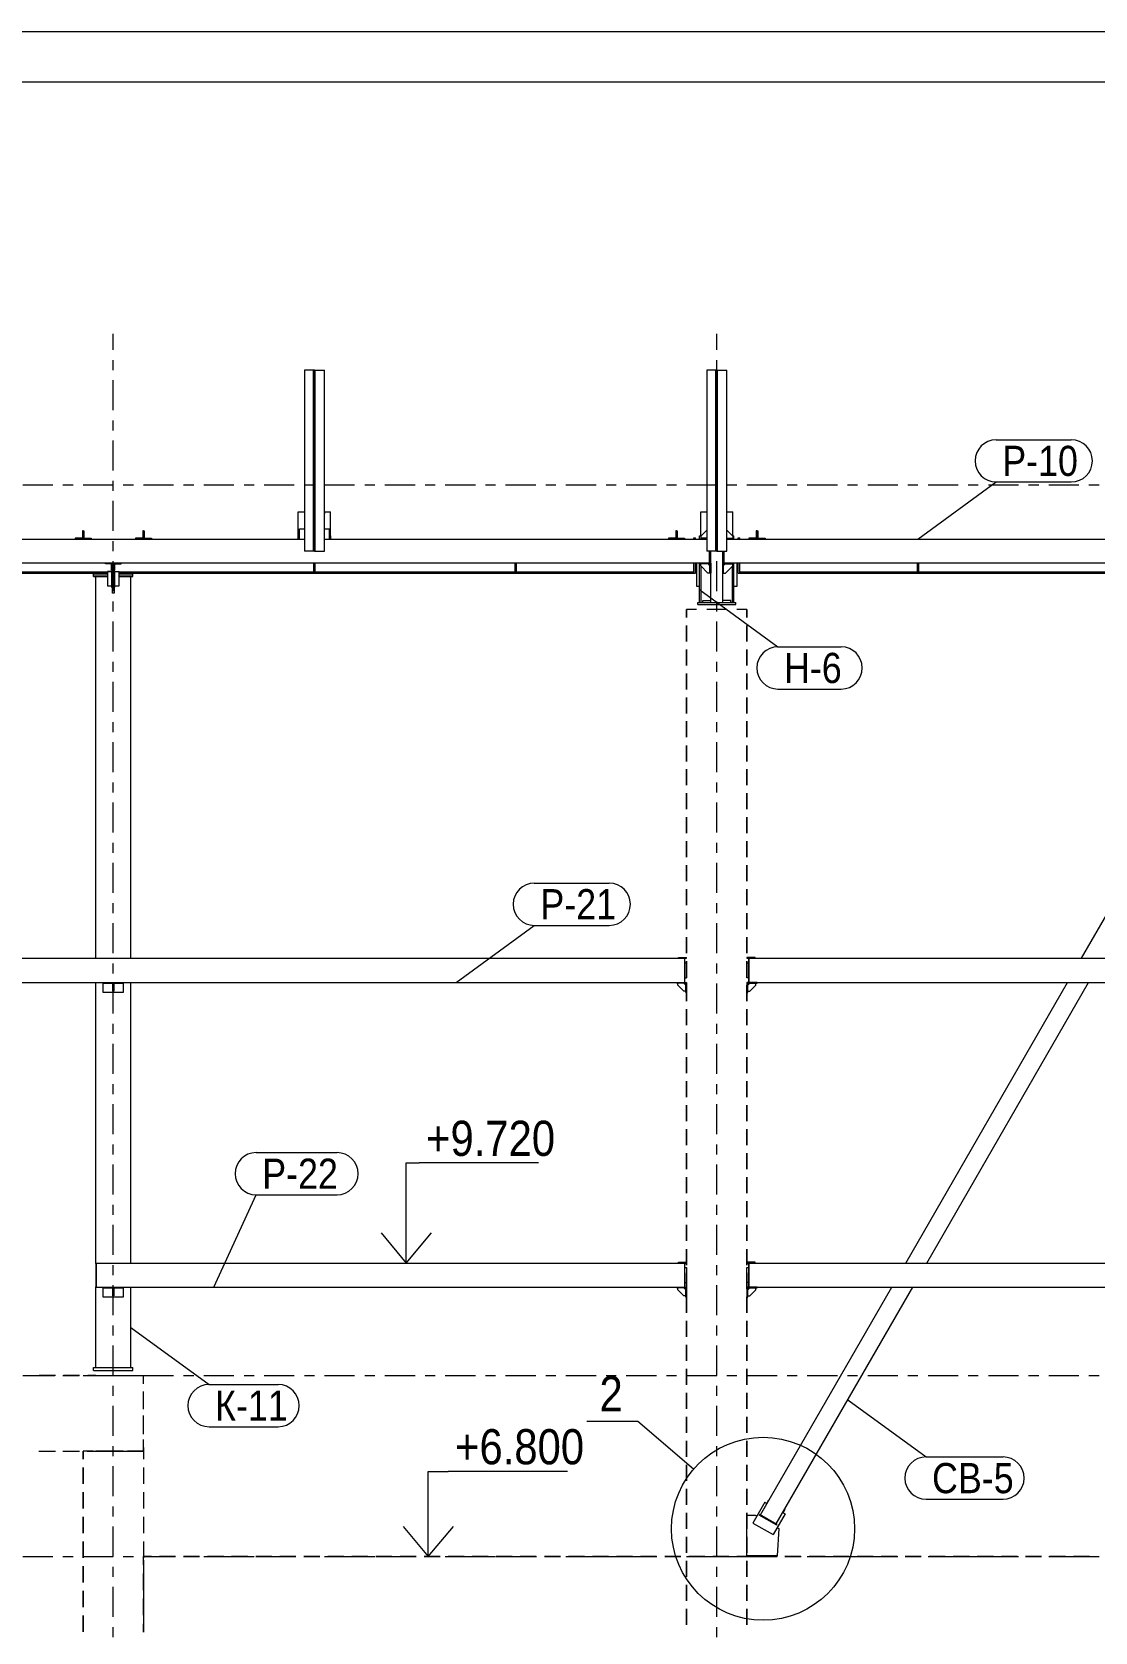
# Model space of a CAD drawing. Header units: millimetres. Extents: x -423 to 766, y -621 to 220.
# Drawn here: x -152.5 to -46.8, y 60.5 to 219.6 of the extents above; entities that cross this region are included whole.
import ezdxf

# ---------------------------------------------------------------- set-up
doc = ezdxf.new("R2010")
doc.units = ezdxf.units.MM
doc.linetypes.add('XKITLINE00', pattern=[0])
doc.linetypes.add('XKITLINE03', pattern=[6, 3, -1, 1, -1])
for name, color, linetype, lineweight in [('DetailSymbol', 3, 'Continuous', 0), ('DrawingSheet', 5, 'Continuous', 0), ('LevelText', 7, 'Continuous', 0), ('Part', 2, 'Continuous', 0), ('PartMark', 3, 'Continuous', 0), ('ReferenceModel', 1, 'Continuous', 0), ('S-GRID', 1, 'Continuous', 0)]:
    doc.layers.add(name, color=color, linetype=linetype, lineweight=lineweight)
doc.styles.add('GOST type A', font='ARIAL.TTF')

msp = doc.modelspace()

# ---------------------------------------------------------------- linework, layer by layer
at = {"layer": 'DetailSymbol', "linetype": 'XKITLINE00', "lineweight": 0}
for p, q in [((-92.25, 81.45), (-97.3, 81.45)), ((-86.7, 76.69), (-92.25, 81.45))]:
    msp.add_line(p, q, dxfattribs=at)
msp.add_circle((-79.79, 70.77), 9.1, dxfattribs=at)
at = {"layer": 'DrawingSheet', "linetype": 'XKITLINE00', "lineweight": 0}
for p, q in [((765.51, 219.62), (-423.49, 219.62)), ((760.51, 214.62), (-403.49, 214.62))]:
    msp.add_line(p, q, dxfattribs=at)
at = {"layer": 'LevelText', "linetype": 'XKITLINE00', "lineweight": 0}
for p, q in [((-115.26, 97.2), (-115.26, 107.15)), ((-115.26, 107.15), (-113.99, 107.15)), ((-102.11, 107.15), (-113.99, 107.15)), ((-117.76, 100.2), (-115.26, 97.2)), ((-115.26, 97.2), (-112.76, 100.2)), ((-113.08, 68), (-113.08, 76.48)), ((-113.08, 76.48), (-111.11, 76.48)), ((-99.23, 76.48), (-111.11, 76.48)), ((-115.58, 71), (-113.08, 68)), ((-113.08, 68), (-110.58, 71))]:
    msp.add_line(p, q, dxfattribs=at)
at = {"layer": 'Part', "linetype": 'XKITLINE00', "lineweight": 0}
for p, q in [((-124.39, 186), (-125.39, 186)), ((-125.39, 186), (-125.39, 168)), ((-124.47, 168), (-124.47, 186)), ((-124.39, 168), (-124.39, 186)), ((-124.39, 186), (-123.39, 186)), ((-124.39, 186), (-124.39, 168)), ((-124.31, 168), (-124.31, 186)), ((-123.39, 168), (-123.39, 186)), ((-84.39, 186), (-85.39, 186)), ((-85.39, 186), (-85.39, 168)), ((-84.47, 168), (-84.47, 186)), ((-84.39, 168), (-84.39, 186)), ((-84.39, 186), (-83.39, 186)), ((-84.39, 186), (-84.39, 168)), ((-84.31, 168), (-84.31, 186)), ((-83.39, 168), (-83.39, 186)), ((-125.99, 169.5), (-125.99, 171.9)), ((-125.99, 171.9), (-125.39, 171.9)), ((-123.39, 171.9), (-122.79, 171.9)), ((-122.79, 169.5), (-122.79, 171.9)), ((-85.99, 169.5), (-85.99, 171.9)), ((-85.99, 171.9), (-85.39, 171.9)), ((-83.39, 171.9), (-82.79, 171.9)), ((-82.79, 169.5), (-82.79, 171.9)), ((-123.39, 171.8), (-123.39, 171.8)), ((-123.39, 171.8), (-123.39, 171.72)), ((-123.39, 171.72), (-123.39, 171.72)), ((-122.79, 169.6), (-122.79, 170.7)), ((-163.39, 169.2), (-125.39, 169.2)), ((-147.46, 169.27), (-148.19, 169.27)), ((-148.19, 169.27), (-148.19, 169.2)), ((-147.39, 170), (-147.46, 170)), ((-147.46, 170), (-147.46, 169.27)), ((-147.39, 169.2), (-147.39, 170)), ((-147.39, 169.2), (-147.39, 170)), ((-147.39, 170), (-147.32, 170)), ((-147.32, 170), (-147.32, 169.27)), ((-147.32, 169.27), (-146.59, 169.27)), ((-146.59, 169.27), (-146.59, 169.2)), ((-141.46, 169.27), (-142.19, 169.27)), ((-142.19, 169.27), (-142.19, 169.2)), ((-141.39, 170), (-141.46, 170)), ((-141.46, 170), (-141.46, 169.27)), ((-141.39, 169.2), (-141.39, 170)), ((-141.39, 170), (-141.32, 170)), ((-141.39, 169.2), (-141.39, 170)), ((-141.32, 170), (-141.32, 169.27)), ((-141.32, 169.27), (-140.59, 169.27)), ((-140.59, 169.27), (-140.59, 169.2)), ((-125.99, 169.5), (-125.89, 169.5)), ((-125.99, 169.2), (-125.99, 169.5)), ((-125.89, 170.2), (-125.39, 170.2)), ((-125.89, 169.2), (-125.89, 170.2)), ((-125.89, 169.2), (-125.39, 169.2)), ((-123.39, 170.2), (-122.89, 170.2)), ((-123.39, 169.2), (-85.39, 169.2)), ((-123.39, 169.2), (-122.89, 169.2)), ((-122.89, 169.2), (-122.89, 170.2)), ((-122.89, 169.5), (-122.79, 169.5)), ((-122.79, 169.5), (-122.79, 169.2)), ((-88.46, 169.27), (-89.19, 169.27)), ((-89.19, 169.27), (-89.19, 169.2)), ((-88.39, 170), (-88.46, 170)), ((-88.46, 170), (-88.46, 169.27)), ((-88.39, 169.2), (-88.39, 170)), ((-88.39, 169.2), (-88.39, 170)), ((-88.39, 170), (-88.32, 170)), ((-88.32, 170), (-88.32, 169.27)), ((-88.32, 169.27), (-87.59, 169.27)), ((-87.59, 169.27), (-87.59, 169.2)), ((-86.67, 169.3), (-86.51, 169.3)), ((-86.67, 169.2), (-86.67, 169.3)), ((-86.51, 169.2), (-86.51, 169.3)), ((-86.1, 169.5), (-85.97, 169.5)), ((-86.1, 169.2), (-86.1, 169.5)), ((-85.39, 170.08), (-85.99, 169.48)), ((-85.99, 169.48), (-85.99, 169.28)), ((-85.39, 169.28), (-85.99, 169.28)), ((-85.99, 169.28), (-85.99, 169.2)), ((-85.99, 169.2), (-85.39, 169.2)), ((-83.39, 170.08), (-82.79, 169.48)), ((-83.39, 169.28), (-82.79, 169.28)), ((-83.39, 169.2), (-45.39, 169.2)), ((-82.79, 169.2), (-83.39, 169.2)), ((-82.81, 169.5), (-82.68, 169.5)), ((-82.79, 169.48), (-82.79, 169.28)), ((-82.79, 169.28), (-82.79, 169.2)), ((-82.68, 169.2), (-82.68, 169.5)), ((-82.27, 169.2), (-82.27, 169.3)), ((-82.27, 169.3), (-82.11, 169.3)), ((-82.11, 169.2), (-82.11, 169.3)), ((-80.46, 169.27), (-81.19, 169.27)), ((-81.19, 169.27), (-81.19, 169.2)), ((-80.39, 170), (-80.46, 170)), ((-80.46, 170), (-80.46, 169.27)), ((-80.39, 169.2), (-80.39, 170)), ((-80.39, 169.2), (-80.39, 170)), ((-80.39, 170), (-80.32, 170)), ((-80.32, 170), (-80.32, 169.27)), ((-80.32, 169.27), (-79.59, 169.27)), ((-79.59, 169.27), (-79.59, 169.2)), ((-124.39, 168), (-125.39, 168)), ((-124.39, 168), (-123.39, 168)), ((-84.39, 168), (-85.39, 168)), ((-85.13, 166.8), (-85.13, 168)), ((-85.09, 168), (-85.09, 166.85)), ((-84.99, 162.9), (-84.99, 168)), ((-84.39, 168), (-83.39, 168)), ((-83.79, 162.9), (-83.79, 168)), ((-83.69, 168), (-83.69, 166.85)), ((-83.65, 166.8), (-83.65, 168)), ((-85.13, 166.8), (-203.65, 166.8)), ((-202.11, 165.94), (-144.97, 165.94)), ((-202.11, 165.8), (-146.34, 165.8)), ((-146.34, 165.64), (-146.34, 165.8)), ((-146.34, 165.8), (-144.97, 165.8)), ((-146.34, 165.64), (-144.97, 165.64)), ((-146.34, 165.48), (-146.34, 165.64)), ((-146.34, 165.64), (-144.97, 165.64)), ((-146.34, 165.48), (-144.97, 165.48)), ((-146.13, 127.5), (-146.13, 165.48)), ((-145.17, 166.72), (-145.17, 166.8)), ((-145.17, 166.8), (-144.47, 166.8)), ((-144.55, 166.72), (-145.17, 166.72)), ((-144.47, 165.98), (-144.97, 165.98)), ((-144.97, 165.98), (-144.97, 164.53)), ((-144.97, 165.96), (-144.55, 165.96)), ((-144.55, 166.1), (-144.55, 166.72)), ((-144.47, 166.1), (-144.55, 166.1)), ((-144.55, 165.96), (-144.55, 164.4)), ((-144.55, 165.83), (-144.47, 165.83)), ((-144.47, 166.8), (-144.47, 166.1)), ((-144.31, 166.8), (-144.47, 166.8)), ((-144.47, 166.8), (-144.47, 165.48)), ((-144.31, 165.48), (-144.47, 165.48)), ((-144.47, 164.8), (-144.47, 165.48)), ((-144.31, 166.8), (-144.31, 166.1)), ((-143.61, 166.8), (-144.31, 166.8)), ((-144.31, 166.8), (-144.31, 165.48)), ((-144.31, 166.1), (-144.23, 166.1)), ((-144.31, 165.98), (-143.81, 165.98)), ((-144.31, 165.83), (-144.23, 165.83)), ((-144.31, 164.8), (-144.31, 165.48)), ((-144.23, 166.1), (-144.23, 166.72)), ((-144.23, 166.72), (-143.61, 166.72)), ((-144.23, 164.4), (-144.23, 165.96)), ((-144.23, 165.96), (-143.81, 165.96)), ((-143.81, 164.53), (-143.81, 165.98)), ((-143.81, 165.94), (-86.67, 165.94)), ((-143.81, 165.8), (-142.44, 165.8)), ((-143.81, 165.64), (-142.44, 165.64)), ((-143.81, 165.64), (-142.44, 165.64)), ((-143.81, 165.48), (-142.44, 165.48)), ((-143.61, 166.72), (-143.61, 166.8)), ((-142.65, 127.5), (-142.65, 165.48)), ((-142.44, 165.8), (-86.67, 165.8)), ((-142.44, 165.64), (-142.44, 165.8)), ((-142.44, 165.48), (-142.44, 165.64)), ((-124.47, 166.8), (-124.47, 165.95)), ((-124.47, 165.95), (-124.31, 165.95)), ((-124.31, 165.95), (-124.31, 166.8)), ((-104.47, 166.8), (-104.47, 165.95)), ((-104.47, 165.95), (-104.31, 165.95)), ((-104.31, 165.95), (-104.31, 166.8)), ((-86.67, 165.94), (-86.67, 166.8)), ((-86.67, 165.8), (-86.67, 165.94)), ((-86.67, 165.8), (-86.51, 165.8)), ((-86.51, 165.8), (-86.51, 166.8)), ((-86.4, 166.8), (-86.4, 164.5)), ((-86.1, 162.9), (-86.1, 166.8)), ((-85.99, 166.72), (-85.99, 166.8)), ((-85.99, 166.8), (-84.99, 166.8)), ((-85.07, 166.72), (-85.99, 166.72)), ((-85.99, 166.52), (-85.99, 166.72)), ((-85.27, 165.8), (-85.99, 166.52)), ((-85.95, 162.9), (-85.95, 166.48)), ((-85.07, 165.8), (-85.27, 165.8)), ((-85.07, 166.57), (-85.22, 166.72)), ((-85.09, 166.85), (-85.13, 166.85)), ((-85.07, 165.8), (-85.07, 166.72)), ((-84.99, 165.8), (-85.07, 165.8)), ((-84.99, 166.8), (-84.99, 165.8)), ((-83.79, 166.8), (-83.79, 165.8)), ((-82.79, 166.8), (-83.79, 166.8)), ((-83.79, 165.8), (-83.71, 165.8)), ((-83.71, 165.8), (-83.71, 166.72)), ((-83.71, 166.72), (-82.79, 166.72)), ((-83.71, 166.57), (-83.56, 166.72)), ((-83.71, 165.8), (-83.51, 165.8)), ((-83.69, 166.85), (-83.65, 166.85)), ((34.87, 166.8), (-83.65, 166.8)), ((-83.51, 165.8), (-82.79, 166.52)), ((-82.83, 162.9), (-82.83, 166.48)), ((-82.79, 166.72), (-82.79, 166.8)), ((-82.79, 166.52), (-82.79, 166.72)), ((-82.68, 162.9), (-82.68, 166.8)), ((-82.38, 164.5), (-82.38, 166.8)), ((-82.27, 165.8), (-82.27, 166.8)), ((-82.27, 165.8), (-82.11, 165.8)), ((-82.11, 165.94), (-82.11, 166.8)), ((-82.11, 165.94), (-24.97, 165.94)), ((-82.11, 165.8), (-82.11, 165.94)), ((-82.11, 165.8), (-26.34, 165.8)), ((-64.47, 166.8), (-64.47, 165.95)), ((-64.47, 165.95), (-64.31, 165.95)), ((-64.31, 165.95), (-64.31, 166.8)), ((-144.97, 164.53), (-144.55, 164.53)), ((-144.55, 164.4), (-144.47, 164.4)), ((-144.47, 165.03), (-144.31, 165.03)), ((-144.47, 163.83), (-144.47, 164.8)), ((-144.47, 164.73), (-144.31, 164.73)), ((-144.31, 164.8), (-144.31, 163.83)), ((-144.31, 164.4), (-144.23, 164.4)), ((-144.23, 164.53), (-143.81, 164.53)), ((-86.4, 164.5), (-86.1, 164.5)), ((-82.68, 164.5), (-82.38, 164.5)), ((-144.31, 163.83), (-144.47, 163.83)), ((-86.29, 162.7), (-86.29, 162.9)), ((-86.29, 162.9), (-82.49, 162.9)), ((-86.29, 162.7), (-82.49, 162.7)), ((-85.79, 162.9), (-85.79, 163.1)), ((-85.79, 163.1), (-84.99, 163.1)), ((-84.99, 162.9), (-83.79, 162.9)), ((-82.99, 163.1), (-83.79, 163.1)), ((-82.99, 162.9), (-82.99, 163.1)), ((-82.49, 162.7), (-82.49, 162.9)), ((-48.13, 127.5), (-27.35, 163.54)), ((-201.19, 127.5), (-87.59, 127.5)), ((-88.19, 127.5), (-88.19, 127.58)), ((-88.19, 127.58), (-87.39, 127.58)), ((-87.59, 127.5), (-87.59, 125.1)), ((-87.59, 127.5), (-87.39, 127.5)), ((-87.55, 127.46), (-87.59, 127.46)), ((-87.55, 125.14), (-87.55, 127.46)), ((-87.39, 127.5), (-87.39, 127.58)), ((-80.59, 127.58), (-81.39, 127.58)), ((-81.39, 127.58), (-81.39, 127.5)), ((-81.39, 127.5), (-81.19, 127.5)), ((-81.23, 127.46), (-81.23, 125.14)), ((-81.23, 127.46), (-81.19, 127.46)), ((-81.19, 127.5), (-81.19, 125.1)), ((-81.19, 127.5), (32.41, 127.5)), ((-80.59, 127.5), (-80.59, 127.58)), ((-87.55, 127.05), (-87.39, 127.05)), ((-87.39, 127.05), (-87.39, 125.55)), ((-81.39, 127.05), (-81.23, 127.05)), ((-81.39, 125.55), (-81.39, 127.05)), ((-201.19, 125.1), (-87.59, 125.1)), ((-146.13, 97.16), (-146.13, 125.1)), ((-145.39, 124.1), (-145.39, 125.1)), ((-145.39, 125.02), (-143.39, 125.02)), ((-144.44, 124.22), (-144.44, 125.02)), ((-144.44, 124.82), (-144.34, 124.82)), ((-144.34, 124.22), (-144.44, 124.22)), ((-144.34, 125.02), (-144.34, 124.22)), ((-143.39, 125.1), (-143.39, 124.1)), ((-142.65, 97.2), (-142.65, 125.1)), ((-88.39, 125.02), (-88.39, 125.1)), ((-88.39, 125.1), (-87.39, 125.1)), ((-87.47, 125.02), (-88.39, 125.02)), ((-88.27, 124.82), (-88.27, 125.02)), ((-87.67, 124.22), (-88.27, 124.82)), ((-87.47, 124.82), (-87.67, 125.02)), ((-87.47, 124.22), (-87.67, 124.22)), ((-87.59, 125.14), (-87.55, 125.14)), ((-87.55, 125.55), (-87.39, 125.55)), ((-87.47, 124.1), (-87.47, 125.02)), ((-87.39, 125.1), (-87.39, 124.1)), ((-81.23, 125.55), (-81.39, 125.55)), ((-81.39, 125.1), (-81.39, 124.1)), ((-80.39, 125.1), (-81.39, 125.1)), ((-81.31, 124.82), (-81.11, 125.02)), ((-81.31, 124.1), (-81.31, 125.02)), ((-81.31, 125.02), (-80.39, 125.02)), ((-81.31, 124.22), (-81.11, 124.22)), ((-81.23, 125.14), (-81.19, 125.14)), ((-81.19, 125.1), (32.41, 125.1)), ((-81.11, 124.22), (-80.51, 124.82)), ((-80.51, 124.82), (-80.51, 125.02)), ((-80.39, 125.02), (-80.39, 125.1)), ((-65.59, 97.2), (-49.51, 125.1)), ((-63.51, 97.2), (-47.43, 125.1)), ((-143.39, 124.1), (-145.39, 124.1)), ((-87.39, 124.1), (-87.47, 124.1)), ((-81.39, 124.1), (-81.31, 124.1)), ((-146.13, 97.16), (-146.13, 94.84)), ((-146.13, 97.16), (-146.09, 97.16)), ((-146.09, 97.2), (-146.09, 94.8)), ((-146.09, 97.2), (-87.59, 97.2)), ((-88.19, 97.2), (-88.19, 97.28)), ((-88.19, 97.28), (-87.39, 97.28)), ((-87.59, 97.2), (-87.59, 94.8)), ((-87.59, 97.2), (-87.39, 97.2)), ((-87.55, 97.16), (-87.59, 97.16)), ((-87.55, 94.84), (-87.55, 97.16)), ((-87.39, 97.2), (-87.39, 97.28)), ((-80.59, 97.28), (-81.39, 97.28)), ((-81.39, 97.28), (-81.39, 97.2)), ((-81.39, 97.2), (-81.19, 97.2)), ((-81.23, 97.16), (-81.23, 94.84)), ((-81.23, 97.16), (-81.19, 97.16)), ((-81.19, 97.2), (-81.19, 94.8)), ((-81.19, 97.2), (32.41, 97.2)), ((-80.59, 97.2), (-80.59, 97.28)), ((-87.55, 96.75), (-87.39, 96.75)), ((-87.39, 96.75), (-87.39, 95.25)), ((-81.39, 96.75), (-81.23, 96.75)), ((-81.39, 95.25), (-81.39, 96.75)), ((-146.13, 86.8), (-146.13, 94.84)), ((-146.13, 94.84), (-146.09, 94.84)), ((-146.09, 94.8), (-87.59, 94.8)), ((-145.39, 93.8), (-145.39, 94.8)), ((-145.39, 94.72), (-143.39, 94.72)), ((-144.44, 93.92), (-144.44, 94.72)), ((-144.44, 94.52), (-144.34, 94.52)), ((-144.34, 93.92), (-144.44, 93.92)), ((-144.34, 94.72), (-144.34, 93.92)), ((-143.39, 94.8), (-143.39, 93.8)), ((-142.65, 86.8), (-142.65, 94.8)), ((-88.39, 94.72), (-88.39, 94.8)), ((-88.39, 94.8), (-87.39, 94.8)), ((-87.47, 94.72), (-88.39, 94.72)), ((-88.27, 94.52), (-88.27, 94.72)), ((-87.67, 93.92), (-88.27, 94.52)), ((-87.47, 94.52), (-87.67, 94.72)), ((-87.47, 93.92), (-87.67, 93.92)), ((-87.59, 94.84), (-87.55, 94.84)), ((-87.55, 95.25), (-87.39, 95.25)), ((-87.47, 93.8), (-87.47, 94.72)), ((-87.39, 94.8), (-87.39, 93.8)), ((-81.23, 95.25), (-81.39, 95.25)), ((-81.39, 94.8), (-81.39, 93.8)), ((-80.39, 94.8), (-81.39, 94.8)), ((-81.31, 94.52), (-81.11, 94.72)), ((-81.31, 93.8), (-81.31, 94.72)), ((-81.31, 94.72), (-80.39, 94.72)), ((-81.31, 93.92), (-81.11, 93.92)), ((-81.23, 94.84), (-81.19, 94.84)), ((-81.19, 94.8), (32.41, 94.8)), ((-81.11, 93.92), (-80.51, 94.52)), ((-80.51, 94.52), (-80.51, 94.72)), ((-80.39, 94.72), (-80.39, 94.8)), ((-80.03, 72.15), (-66.98, 94.8)), ((-78.47, 71.26), (-64.9, 94.8)), ((-143.39, 93.8), (-145.39, 93.8)), ((-87.39, 93.8), (-87.47, 93.8)), ((-81.39, 93.8), (-81.31, 93.8)), ((-146.34, 86.5), (-146.34, 86.8)), ((-146.34, 86.8), (-142.44, 86.8)), ((-146.34, 86.5), (-142.44, 86.5)), ((-142.44, 86.5), (-142.44, 86.8)), ((-79.6, 73.41), (-80.79, 71.34)), ((-79.6, 73.41), (-79.42, 73.3)), ((-79.42, 73.3), (-79.22, 73.65)), ((-79.38, 73.28), (-79.42, 73.3)), ((-79.22, 73.65), (-79.18, 73.63)), ((-81.39, 72.14), (-80.56, 72.14)), ((-81.39, 68.08), (-81.39, 72.14)), ((-80.56, 72.14), (-80.39, 72.04)), ((-80.16, 72.14), (-80.12, 72.2)), ((-78.42, 71.14), (-80.16, 72.14)), ((-78.38, 71.21), (-80.12, 72.2)), ((-77.6, 72.26), (-78.79, 70.19)), ((-77.82, 72.38), (-77.79, 72.36)), ((-77.79, 72.36), (-77.59, 72.71)), ((-77.79, 72.36), (-77.6, 72.26)), ((-77.59, 72.71), (-77.62, 72.73)), ((-80.79, 71.34), (-78.79, 70.19)), ((-78.42, 71.14), (-78.38, 71.21)), ((-78.39, 70.89), (-78.22, 70.79)), ((-78.22, 70.79), (-78.39, 68.08)), ((-81.39, 68), (-81.39, 68.08)), ((-78.39, 68.08), (-81.39, 68.08)), ((-78.39, 68), (-81.39, 68)), ((-78.39, 68), (-78.39, 68.08))]:
    msp.add_line(p, q, dxfattribs=at)
at = {"layer": 'PartMark', "linetype": 'XKITLINE00', "lineweight": 0}
for p, q in [((-56.61, 179.07), (-49.15, 179.07)), ((-64.39, 169.2), (-56.61, 174.87)), ((-56.61, 174.87), (-49.15, 174.87)), ((-86.09, 164.16), (-78.31, 158.48)), ((-78.31, 158.48), (-72.03, 158.48)), ((-78.31, 154.28), (-72.03, 154.28)), ((-102.53, 134.98), (-95.08, 134.98)), ((-110.31, 125.1), (-102.53, 130.78)), ((-102.53, 130.78), (-95.08, 130.78)), ((-130.18, 108.18), (-122.14, 108.18)), ((-134.38, 94.8), (-130.18, 103.98)), ((-130.18, 103.98), (-122.14, 103.98)), ((-142.65, 90.8), (-134.87, 85.12)), ((-134.87, 85.12), (-128, 85.12)), ((-71.36, 83.59), (-63.59, 77.91)), ((-134.87, 80.92), (-128, 80.92)), ((-63.59, 77.91), (-55.93, 77.91)), ((-63.59, 73.71), (-55.93, 73.71))]:
    msp.add_line(p, q, dxfattribs=at)
for centre, start, end in [((-56.61, 176.97), 90, 270), ((-49.15, 176.97), 270, 90), ((-78.31, 156.38), 90, 270), ((-72.03, 156.38), 270, 90), ((-102.53, 132.88), 90, 270), ((-95.08, 132.88), 270, 90), ((-130.18, 106.08), 90, 270), ((-122.14, 106.08), 270, 90), ((-134.87, 83.02), 90, 270), ((-128, 83.02), 270, 90), ((-63.59, 75.81), 90, 270), ((-55.93, 75.81), 270, 90)]:
    msp.add_arc(centre, 2.1, start, end, dxfattribs=at)
at = {"layer": 'ReferenceModel', "linetype": 'XKITLINE00', "lineweight": 0}
for p, q in [((-86.39, 162.2), (-87.39, 162.2)), ((-86.39, 162.2), (-87.39, 162.2)), ((-87.39, 162.2), (-87.39, 161.4)), ((-87.39, 161.4), (-87.39, 162.2)), ((-86.39, 162.2), (-87.39, 162.2)), ((-87.39, 162.2), (-87.39, 161.4)), ((-83.39, 162.2), (-85.39, 162.2)), ((-83.39, 162.2), (-85.39, 162.2)), ((-83.39, 162.2), (-85.39, 162.2)), ((-81.39, 162.2), (-82.39, 162.2)), ((-81.39, 162.2), (-82.39, 162.2)), ((-81.39, 162.2), (-82.39, 162.2)), ((-81.39, 162.2), (-81.39, 161.4)), ((-81.39, 161.4), (-81.39, 162.2)), ((-81.39, 162.2), (-81.39, 161.4)), ((-87.39, 160.61), (-87.39, 159.02)), ((-87.39, 159.02), (-87.39, 160.61)), ((-87.39, 160.61), (-87.39, 159.02)), ((-81.39, 160.61), (-81.39, 159.02)), ((-81.39, 159.02), (-81.39, 160.61)), ((-81.39, 160.61), (-81.39, 159.02)), ((-87.39, 158.22), (-87.39, 156.63)), ((-87.39, 156.63), (-87.39, 158.22)), ((-87.39, 158.22), (-87.39, 156.63)), ((-81.39, 158.22), (-81.39, 156.63)), ((-81.39, 156.63), (-81.39, 158.22)), ((-81.39, 158.22), (-81.39, 156.63)), ((-87.39, 155.84), (-87.39, 154.25)), ((-87.39, 154.25), (-87.39, 155.84)), ((-87.39, 155.84), (-87.39, 154.25)), ((-81.39, 155.84), (-81.39, 154.25)), ((-81.39, 154.25), (-81.39, 155.84)), ((-81.39, 155.84), (-81.39, 154.25)), ((-87.39, 153.45), (-87.39, 151.86)), ((-87.39, 151.86), (-87.39, 153.45)), ((-87.39, 153.45), (-87.39, 151.86)), ((-81.39, 153.45), (-81.39, 151.86)), ((-81.39, 151.86), (-81.39, 153.45)), ((-81.39, 153.45), (-81.39, 151.86)), ((-87.39, 151.07), (-87.39, 149.48)), ((-87.39, 149.48), (-87.39, 151.07)), ((-87.39, 151.07), (-87.39, 149.48)), ((-81.39, 151.07), (-81.39, 149.48)), ((-81.39, 149.48), (-81.39, 151.07)), ((-81.39, 151.07), (-81.39, 149.48)), ((-87.39, 148.68), (-87.39, 147.09)), ((-87.39, 147.09), (-87.39, 148.68)), ((-87.39, 148.68), (-87.39, 147.09)), ((-81.39, 148.68), (-81.39, 147.09)), ((-81.39, 147.09), (-81.39, 148.68)), ((-81.39, 148.68), (-81.39, 147.09)), ((-87.39, 146.3), (-87.39, 144.71)), ((-87.39, 144.71), (-87.39, 146.3)), ((-87.39, 146.3), (-87.39, 144.71)), ((-81.39, 146.3), (-81.39, 144.71)), ((-81.39, 144.71), (-81.39, 146.3)), ((-81.39, 146.3), (-81.39, 144.71)), ((-87.39, 143.91), (-87.39, 142.32)), ((-87.39, 142.32), (-87.39, 143.91)), ((-87.39, 143.91), (-87.39, 142.32)), ((-81.39, 143.91), (-81.39, 142.32)), ((-81.39, 142.32), (-81.39, 143.91)), ((-81.39, 143.91), (-81.39, 142.32)), ((-87.39, 141.53), (-87.39, 139.94)), ((-87.39, 139.94), (-87.39, 141.53)), ((-87.39, 141.53), (-87.39, 139.94)), ((-81.39, 141.53), (-81.39, 139.94)), ((-81.39, 139.94), (-81.39, 141.53)), ((-81.39, 141.53), (-81.39, 139.94)), ((-87.39, 139.14), (-87.39, 137.55)), ((-87.39, 137.55), (-87.39, 139.14)), ((-87.39, 139.14), (-87.39, 137.55)), ((-81.39, 139.14), (-81.39, 137.55)), ((-81.39, 137.55), (-81.39, 139.14)), ((-81.39, 139.14), (-81.39, 137.55)), ((-87.39, 136.76), (-87.39, 135.17)), ((-87.39, 135.17), (-87.39, 136.76)), ((-87.39, 136.76), (-87.39, 135.17)), ((-81.39, 136.76), (-81.39, 135.17)), ((-81.39, 135.17), (-81.39, 136.76)), ((-81.39, 136.76), (-81.39, 135.17)), ((-87.39, 134.37), (-87.39, 132.78)), ((-87.39, 132.78), (-87.39, 134.37)), ((-87.39, 134.37), (-87.39, 132.78)), ((-81.39, 134.37), (-81.39, 132.78)), ((-81.39, 132.78), (-81.39, 134.37)), ((-81.39, 134.37), (-81.39, 132.78)), ((-87.39, 131.99), (-87.39, 130.4)), ((-87.39, 130.4), (-87.39, 131.99)), ((-87.39, 131.99), (-87.39, 130.4)), ((-81.39, 131.99), (-81.39, 130.4)), ((-81.39, 130.4), (-81.39, 131.99)), ((-81.39, 131.99), (-81.39, 130.4)), ((-87.39, 129.6), (-87.39, 128.01)), ((-87.39, 128.01), (-87.39, 129.6)), ((-87.39, 129.6), (-87.39, 128.01)), ((-81.39, 129.6), (-81.39, 128.01)), ((-81.39, 128.01), (-81.39, 129.6)), ((-81.39, 129.6), (-81.39, 128.01)), ((-87.39, 127.22), (-87.39, 125.63)), ((-87.39, 125.63), (-87.39, 127.22)), ((-87.39, 127.22), (-87.39, 125.63)), ((-81.39, 127.22), (-81.39, 125.63)), ((-81.39, 125.63), (-81.39, 127.22)), ((-81.39, 127.22), (-81.39, 125.63)), ((-87.39, 124.83), (-87.39, 123.24)), ((-87.39, 123.24), (-87.39, 124.83)), ((-87.39, 124.83), (-87.39, 123.24)), ((-81.39, 124.83), (-81.39, 123.24)), ((-81.39, 123.24), (-81.39, 124.83)), ((-81.39, 124.83), (-81.39, 123.24)), ((-87.39, 122.45), (-87.39, 120.85)), ((-87.39, 120.85), (-87.39, 122.45)), ((-87.39, 122.45), (-87.39, 120.85)), ((-81.39, 122.45), (-81.39, 120.85)), ((-81.39, 120.85), (-81.39, 122.45)), ((-81.39, 122.45), (-81.39, 120.85)), ((-87.39, 120.06), (-87.39, 118.47)), ((-87.39, 118.47), (-87.39, 120.06)), ((-87.39, 120.06), (-87.39, 118.47)), ((-81.39, 120.06), (-81.39, 118.47)), ((-81.39, 118.47), (-81.39, 120.06)), ((-81.39, 120.06), (-81.39, 118.47)), ((-87.39, 117.67), (-87.39, 116.08)), ((-87.39, 116.08), (-87.39, 117.67)), ((-87.39, 117.67), (-87.39, 116.08)), ((-81.39, 117.67), (-81.39, 116.08)), ((-81.39, 116.08), (-81.39, 117.67)), ((-81.39, 117.67), (-81.39, 116.08)), ((-87.39, 115.29), (-87.39, 113.7)), ((-87.39, 113.7), (-87.39, 115.29)), ((-87.39, 115.29), (-87.39, 113.7)), ((-81.39, 115.29), (-81.39, 113.7)), ((-81.39, 113.7), (-81.39, 115.29)), ((-81.39, 115.29), (-81.39, 113.7)), ((-87.39, 112.9), (-87.39, 111.31)), ((-87.39, 111.31), (-87.39, 112.9)), ((-87.39, 112.9), (-87.39, 111.31)), ((-81.39, 112.9), (-81.39, 111.31)), ((-81.39, 111.31), (-81.39, 112.9)), ((-81.39, 112.9), (-81.39, 111.31)), ((-87.39, 110.52), (-87.39, 108.93)), ((-87.39, 108.93), (-87.39, 110.52)), ((-87.39, 110.52), (-87.39, 108.93)), ((-81.39, 110.52), (-81.39, 108.93)), ((-81.39, 108.93), (-81.39, 110.52)), ((-81.39, 110.52), (-81.39, 108.93)), ((-87.39, 108.13), (-87.39, 106.54)), ((-87.39, 106.54), (-87.39, 108.13)), ((-87.39, 108.13), (-87.39, 106.54)), ((-81.39, 108.13), (-81.39, 106.54)), ((-81.39, 106.54), (-81.39, 108.13)), ((-81.39, 108.13), (-81.39, 106.54)), ((-87.39, 105.75), (-87.39, 104.16)), ((-87.39, 104.16), (-87.39, 105.75)), ((-87.39, 105.75), (-87.39, 104.16)), ((-81.39, 105.75), (-81.39, 104.16)), ((-81.39, 104.16), (-81.39, 105.75)), ((-81.39, 105.75), (-81.39, 104.16)), ((-87.39, 103.36), (-87.39, 101.77)), ((-87.39, 101.77), (-87.39, 103.36)), ((-87.39, 103.36), (-87.39, 101.77)), ((-81.39, 103.36), (-81.39, 101.77)), ((-81.39, 101.77), (-81.39, 103.36)), ((-81.39, 103.36), (-81.39, 101.77)), ((-87.39, 100.98), (-87.39, 99.39)), ((-87.39, 99.39), (-87.39, 100.98)), ((-87.39, 100.98), (-87.39, 99.39)), ((-81.39, 100.98), (-81.39, 99.39)), ((-81.39, 99.39), (-81.39, 100.98)), ((-81.39, 100.98), (-81.39, 99.39)), ((-87.39, 98.59), (-87.39, 97)), ((-87.39, 97), (-87.39, 98.59)), ((-87.39, 98.59), (-87.39, 97)), ((-81.39, 98.59), (-81.39, 97)), ((-81.39, 97), (-81.39, 98.59)), ((-81.39, 98.59), (-81.39, 97)), ((-87.39, 96.21), (-87.39, 94.62)), ((-87.39, 94.62), (-87.39, 96.21)), ((-87.39, 96.21), (-87.39, 94.62)), ((-81.39, 96.21), (-81.39, 94.62)), ((-81.39, 94.62), (-81.39, 96.21)), ((-81.39, 96.21), (-81.39, 94.62)), ((-87.39, 93.82), (-87.39, 92.23)), ((-87.39, 92.23), (-87.39, 93.82)), ((-87.39, 93.82), (-87.39, 92.23)), ((-81.39, 93.82), (-81.39, 92.23)), ((-81.39, 92.23), (-81.39, 93.82)), ((-81.39, 93.82), (-81.39, 92.23)), ((-87.39, 91.44), (-87.39, 89.85)), ((-87.39, 89.85), (-87.39, 91.44)), ((-87.39, 91.44), (-87.39, 89.85)), ((-81.39, 91.44), (-81.39, 89.85)), ((-81.39, 89.85), (-81.39, 91.44)), ((-81.39, 91.44), (-81.39, 89.85)), ((-87.39, 89.05), (-87.39, 87.46)), ((-87.39, 87.46), (-87.39, 89.05)), ((-87.39, 89.05), (-87.39, 87.46)), ((-81.39, 89.05), (-81.39, 87.46)), ((-81.39, 87.46), (-81.39, 89.05)), ((-81.39, 89.05), (-81.39, 87.46)), ((-151.79, 86), (-150.19, 86)), ((-150.14, 86), (-151.74, 86)), ((-149.39, 86), (-147.79, 86)), ((-147.73, 86), (-149.34, 86)), ((-146.99, 86), (-145.39, 86)), ((-146.13, 86), (-146.93, 86)), ((-146.13, 86), (-144.55, 86)), ((-146.13, 86), (-144.55, 86)), ((-144.59, 86), (-142.99, 86)), ((-142.97, 86), (-141.39, 86)), ((-142.97, 86), (-141.39, 86)), ((-142.19, 86), (-141.39, 86)), ((-141.39, 85.17), (-141.39, 86)), ((-141.39, 85.21), (-141.39, 86)), ((-87.39, 86.67), (-87.39, 85.08)), ((-87.39, 85.08), (-87.39, 86.67)), ((-87.39, 86.67), (-87.39, 85.08)), ((-81.39, 86.67), (-81.39, 85.08)), ((-81.39, 85.08), (-81.39, 86.67)), ((-81.39, 86.67), (-81.39, 85.08)), ((-141.39, 82.82), (-141.39, 84.41)), ((-141.39, 82.67), (-141.39, 84.33)), ((-87.39, 84.28), (-87.39, 82.69)), ((-87.39, 82.69), (-87.39, 84.28)), ((-87.39, 84.28), (-87.39, 82.69)), ((-81.39, 84.28), (-81.39, 82.69)), ((-81.39, 82.69), (-81.39, 84.28)), ((-81.39, 84.28), (-81.39, 82.69)), ((-141.39, 80.44), (-141.39, 82.03)), ((-141.39, 80.17), (-141.39, 81.83)), ((-87.39, 81.9), (-87.39, 80.3)), ((-87.39, 80.3), (-87.39, 81.9)), ((-87.39, 81.9), (-87.39, 80.3)), ((-81.39, 81.9), (-81.39, 80.3)), ((-81.39, 80.3), (-81.39, 81.9)), ((-81.39, 81.9), (-81.39, 80.3)), ((-141.39, 78.85), (-141.39, 79.64)), ((-151.79, 78.5), (-150.19, 78.5)), ((-151.74, 78.5), (-150.14, 78.5)), ((-149.39, 78.5), (-147.79, 78.5)), ((-149.34, 78.5), (-147.73, 78.5)), ((-146.39, 78.5), (-147.39, 78.5)), ((-146.39, 78.5), (-147.39, 78.5)), ((-147.39, 78.5), (-147.39, 77.68)), ((-147.39, 78.5), (-147.39, 77.68)), ((-146.39, 78.5), (-147.39, 78.5)), ((-147.39, 77.68), (-147.39, 78.5)), ((-146.99, 78.5), (-145.39, 78.5)), ((-146.93, 78.5), (-146.13, 78.5)), ((-146.13, 78.5), (-144.55, 78.5)), ((-144.55, 78.5), (-146.13, 78.5)), ((-143.39, 78.5), (-145.39, 78.5)), ((-143.39, 78.5), (-145.39, 78.5)), ((-143.39, 78.5), (-145.39, 78.5)), ((-144.59, 78.5), (-142.99, 78.5)), ((-142.97, 78.5), (-141.39, 78.5)), ((-141.39, 78.5), (-142.97, 78.5)), ((-141.39, 78.5), (-142.39, 78.5)), ((-141.39, 78.5), (-142.39, 78.5)), ((-141.39, 78.5), (-142.39, 78.5)), ((-142.19, 78.5), (-141.39, 78.5)), ((-141.39, 78.5), (-141.39, 79.33)), ((-141.39, 78.5), (-141.39, 78.85)), ((-141.39, 78.85), (-141.39, 78.5)), ((-141.39, 78.5), (-141.39, 78.5)), ((-141.39, 78.5), (-141.39, 77.68)), ((-141.39, 78.5), (-141.39, 77.68)), ((-141.39, 78.5), (-141.39, 77.68)), ((-87.39, 79.51), (-87.39, 77.92)), ((-87.39, 77.92), (-87.39, 79.51)), ((-87.39, 79.51), (-87.39, 77.92)), ((-81.39, 79.51), (-81.39, 77.92)), ((-81.39, 77.92), (-81.39, 79.51)), ((-81.39, 79.51), (-81.39, 77.92)), ((-147.39, 76.86), (-147.39, 75.23)), ((-147.39, 76.86), (-147.39, 75.23)), ((-147.39, 75.23), (-147.39, 76.86)), ((-141.39, 76.86), (-141.39, 75.23)), ((-141.39, 76.86), (-141.39, 75.23)), ((-141.39, 76.86), (-141.39, 75.23)), ((-87.39, 77.12), (-87.39, 75.53)), ((-87.39, 75.53), (-87.39, 77.12)), ((-87.39, 77.12), (-87.39, 75.53)), ((-81.39, 77.12), (-81.39, 75.53)), ((-81.39, 75.53), (-81.39, 77.12)), ((-81.39, 77.12), (-81.39, 75.53)), ((-147.39, 74.41), (-147.39, 72.78)), ((-147.39, 74.41), (-147.39, 72.78)), ((-147.39, 72.78), (-147.39, 74.41)), ((-141.39, 74.41), (-141.39, 72.78)), ((-141.39, 74.41), (-141.39, 72.78)), ((-141.39, 74.41), (-141.39, 72.78)), ((-87.39, 74.74), (-87.39, 73.15)), ((-87.39, 73.15), (-87.39, 74.74)), ((-87.39, 74.74), (-87.39, 73.15)), ((-81.39, 74.74), (-81.39, 73.15)), ((-81.39, 73.15), (-81.39, 74.74)), ((-81.39, 74.74), (-81.39, 73.15)), ((-147.39, 71.96), (-147.39, 70.32)), ((-147.39, 71.96), (-147.39, 70.32)), ((-147.39, 70.32), (-147.39, 71.96)), ((-141.39, 71.96), (-141.39, 70.32)), ((-141.39, 71.96), (-141.39, 70.32)), ((-141.39, 71.96), (-141.39, 70.32)), ((-87.39, 72.35), (-87.39, 70.76)), ((-87.39, 70.76), (-87.39, 72.35)), ((-87.39, 72.35), (-87.39, 70.76)), ((-81.39, 72.35), (-81.39, 70.76)), ((-81.39, 70.76), (-81.39, 72.35)), ((-81.39, 72.35), (-81.39, 70.76)), ((-147.39, 69.51), (-147.39, 67.87)), ((-147.39, 69.51), (-147.39, 67.87)), ((-147.39, 67.87), (-147.39, 69.51)), ((-141.39, 69.51), (-141.39, 67.87)), ((-141.39, 69.51), (-141.39, 67.87)), ((-141.39, 69.51), (-141.39, 67.87)), ((-87.39, 69.97), (-87.39, 68.38)), ((-87.39, 68.38), (-87.39, 69.97)), ((-87.39, 69.97), (-87.39, 68.38)), ((-81.39, 69.97), (-81.39, 68.38)), ((-81.39, 68.38), (-81.39, 69.97)), ((-81.39, 69.97), (-81.39, 68.38)), ((-147.39, 67.05), (-147.39, 65.42)), ((-147.39, 67.05), (-147.39, 65.42)), ((-147.39, 65.42), (-147.39, 67.05)), ((-141.39, 67.17), (-141.39, 68)), ((-141.39, 68), (-140.59, 68)), ((-141.39, 67.65), (-141.39, 68)), ((-140.59, 68), (-141.39, 68)), ((-141.39, 67.65), (-141.39, 66.86)), ((-141.39, 67.05), (-141.39, 65.42)), ((-141.39, 67.05), (-141.39, 65.42)), ((-141.39, 67.05), (-141.39, 65.42)), ((-139.79, 68), (-138.2, 68)), ((-138.2, 68), (-139.79, 68)), ((-137.4, 68), (-135.81, 68)), ((-135.81, 68), (-137.4, 68)), ((-135.01, 68), (-133.41, 68)), ((-133.41, 68), (-135.01, 68)), ((-132.62, 68), (-131.02, 68)), ((-131.02, 68), (-132.62, 68)), ((-128.63, 68), (-130.23, 68)), ((-130.22, 68), (-128.63, 68)), ((-127.83, 68), (-126.24, 68)), ((-126.24, 68), (-127.83, 68)), ((-125.44, 68), (-123.85, 68)), ((-123.85, 68), (-125.44, 68)), ((-123.05, 68), (-121.46, 68)), ((-121.46, 68), (-123.05, 68)), ((-120.66, 68), (-119.06, 68)), ((-119.07, 68), (-120.66, 68)), ((-118.27, 68), (-116.67, 68)), ((-116.68, 68), (-118.27, 68)), ((-115.88, 68), (-114.28, 68)), ((-114.28, 68), (-115.88, 68)), ((-111.89, 68), (-113.49, 68)), ((-113.48, 68), (-111.89, 68)), ((-109.5, 68), (-111.1, 68)), ((-111.09, 68), (-109.5, 68)), ((-108.7, 68), (-107.11, 68)), ((-107.11, 68), (-108.7, 68)), ((-106.31, 68), (-104.71, 68)), ((-104.72, 68), (-106.31, 68)), ((-103.92, 68), (-102.32, 68)), ((-102.33, 68), (-103.92, 68)), ((-101.53, 68), (-99.93, 68)), ((-99.94, 68), (-101.53, 68)), ((-97.54, 68), (-99.14, 68)), ((-99.13, 68), (-97.54, 68)), ((-95.15, 68), (-96.75, 68)), ((-96.74, 68), (-95.15, 68)), ((-92.76, 68), (-94.36, 68)), ((-94.35, 68), (-92.76, 68)), ((-91.96, 68), (-90.36, 68)), ((-90.37, 68), (-91.96, 68)), ((-89.57, 68), (-87.97, 68)), ((-87.98, 68), (-89.57, 68)), ((-87.39, 67.58), (-87.39, 65.99)), ((-87.39, 65.99), (-87.39, 67.58)), ((-87.39, 67.58), (-87.39, 65.99)), ((-87.18, 68), (-85.58, 68)), ((-85.59, 68), (-87.18, 68)), ((-83.2, 68), (-84.79, 68)), ((-84.78, 68), (-83.19, 68)), ((-80.8, 68), (-82.4, 68)), ((-82.39, 68), (-80.8, 68)), ((-81.39, 67.58), (-81.39, 65.99)), ((-81.39, 65.99), (-81.39, 67.58)), ((-81.39, 67.58), (-81.39, 65.99)), ((-78.41, 68), (-80.01, 68)), ((-80, 68), (-78.41, 68)), ((-76.02, 68), (-77.62, 68)), ((-77.61, 68), (-76.01, 68)), ((-75.22, 68), (-73.62, 68)), ((-73.63, 68), (-75.22, 68)), ((-72.83, 68), (-71.23, 68)), ((-71.24, 68), (-72.83, 68)), ((-68.85, 68), (-70.44, 68)), ((-70.43, 68), (-68.84, 68)), ((-66.46, 68), (-68.05, 68)), ((-68.04, 68), (-66.45, 68)), ((-64.07, 68), (-65.66, 68)), ((-65.65, 68), (-64.06, 68)), ((-61.67, 68), (-63.27, 68)), ((-63.26, 68), (-61.66, 68)), ((-59.28, 68), (-60.88, 68)), ((-60.87, 68), (-59.27, 68)), ((-56.89, 68), (-58.49, 68)), ((-58.48, 68), (-56.88, 68)), ((-54.5, 68), (-56.09, 68)), ((-56.08, 68), (-54.49, 68)), ((-52.11, 68), (-53.7, 68)), ((-53.69, 68), (-52.1, 68)), ((-49.72, 68), (-51.31, 68)), ((-51.3, 68), (-49.71, 68)), ((-47.33, 68), (-48.92, 68)), ((-48.91, 68), (-47.32, 68)), ((-141.39, 64.67), (-141.39, 66.33)), ((-141.39, 66.06), (-141.39, 64.47)), ((-147.39, 64.6), (-147.39, 62.96)), ((-147.39, 64.6), (-147.39, 62.96)), ((-147.39, 62.96), (-147.39, 64.6)), ((-141.39, 64.6), (-141.39, 62.96)), ((-141.39, 64.6), (-141.39, 62.96)), ((-141.39, 64.6), (-141.39, 62.96)), ((-141.39, 62.17), (-141.39, 63.83)), ((-141.39, 63.68), (-141.39, 62.09)), ((-87.39, 65.2), (-87.39, 63.61)), ((-87.39, 63.61), (-87.39, 65.2)), ((-87.39, 65.2), (-87.39, 63.61)), ((-81.39, 65.2), (-81.39, 63.61)), ((-81.39, 63.61), (-81.39, 65.2)), ((-81.39, 65.2), (-81.39, 63.61)), ((-147.39, 62.15), (-147.39, 60.51)), ((-147.39, 62.15), (-147.39, 60.51)), ((-147.39, 60.51), (-147.39, 62.15)), ((-141.39, 62.15), (-141.39, 60.51)), ((-141.39, 62.15), (-141.39, 60.51)), ((-141.39, 62.15), (-141.39, 60.51)), ((-87.39, 62.81), (-87.39, 61.22)), ((-87.39, 61.22), (-87.39, 62.81)), ((-87.39, 62.81), (-87.39, 61.22)), ((-81.39, 62.81), (-81.39, 61.22)), ((-81.39, 61.22), (-81.39, 62.81)), ((-81.39, 62.81), (-81.39, 61.22)), ((-141.39, 60.5), (-141.39, 61.33)), ((-141.39, 61.29), (-141.39, 60.5))]:
    msp.add_line(p, q, dxfattribs=at)
at = {"layer": 'S-GRID', "linetype": 'XKITLINE03', "lineweight": 0}
for p, q in [((-144.39, -10), (-144.39, 189.6)), ((-84.39, -10), (-84.39, 189.6)), ((-381.39, 174.6), (384.81, 174.6)), ((-381.39, 86), (-5.44, 86)), ((-381.39, 68), (384.81, 68))]:
    msp.add_line(p, q, dxfattribs=at)

# ---------------------------------------------------------------- texts
at = {"layer": 'DetailSymbol', "style": 'GOST type A', "width": 0.85}
msp.add_text('2', height=3.5, dxfattribs=at).set_placement((-96.05, 82.45))
at = {"layer": 'LevelText', "style": 'GOST type A', "width": 0.85}
for s, p in [('+9.720', (-113.29, 107.85)), ('+6.800', (-110.41, 77.18))]:
    msp.add_text(s, height=3.5, dxfattribs=at).set_placement(p)
at = {"layer": 'PartMark', "style": 'GOST type A', "width": 0.85}
for s, p in [('Р-10', (-56.01, 175.47)), ('Н-6', (-77.71, 154.88)), ('Р-21', (-101.93, 131.38)), ('Р-22', (-129.58, 104.58)), ('К-11', (-134.27, 81.52)), ('СВ-5', (-62.99, 74.31))]:
    msp.add_text(s, height=3, dxfattribs=at).set_placement(p)

doc.saveas('drawing.dxf')
